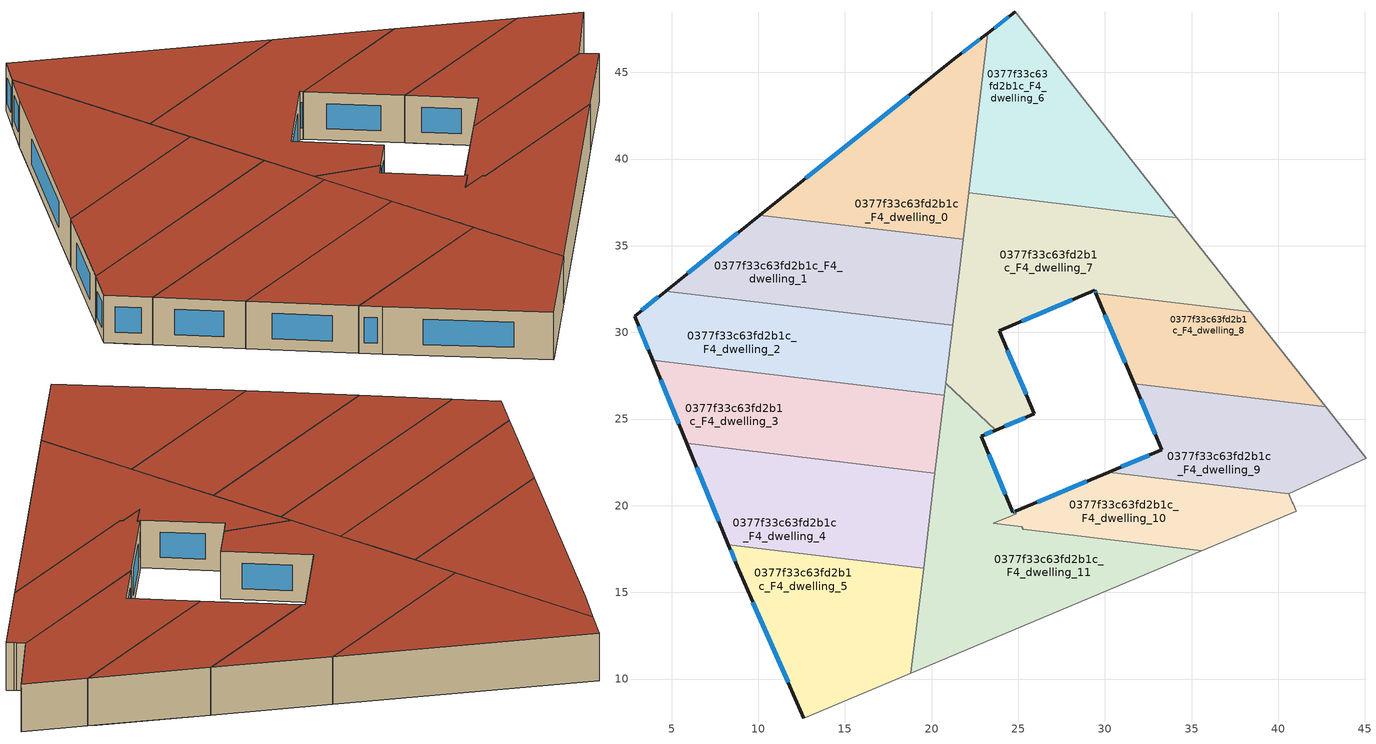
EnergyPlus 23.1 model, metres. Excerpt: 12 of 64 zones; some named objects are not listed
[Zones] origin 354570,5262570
0377f33c63fd2b1c_F4_dwelling_0
 floor to 0377f33c63fd2b1c_F3_dwelling_1 (EU_floor_Construction): 22.14,38.06 21.56,33.21 21.81,35.36 10.1,36.77 15.18,40.85 z12
 floor to 0377f33c63fd2b1c_F3_dwelling_0 (EU_floor_Construction): 23.24,47.27 22.14,38.06 15.18,40.85 21.3,45.78 z12
 wall outside (EU_wall_Construction): 23.24,47.27 21.3,45.78 10.1,36.77 z12:15
 wall to 0377f33c63fd2b1c_F4_dwelling_1 (EU_wall_Construction): 10.1,36.77 21.81,35.36 21.56,33.21 z12:15
 wall to 0377f33c63fd2b1c_F4_dwelling_6 (EU_wall_Construction): 22.14,38.07 23.24,47.27 z12:15
 wall to 0377f33c63fd2b1c_F4_dwelling_7 (EU_wall_Construction): 21.56,33.21 22.14,38.07 z12:15
 window (EU_Window_Construction): 18.67,43.66 12.73,38.88 / 22.79,46.92 21.76,46.13 z12.7:14.3
 roof outside (EU_roof_Construction): 21.56,33.21 23.24,47.27 21.3,45.78 10.1,36.77 21.81,35.36 z15
0377f33c63fd2b1c_F4_dwelling_1
 floor to 0377f33c63fd2b1c_F3_dwelling_2 (EU_floor_Construction): 21.4,31.87 21.22,30.4 8.32,31.95 5.51,33.07 9.79,36.52 z12
 floor to 0377f33c63fd2b1c_F3_dwelling_1 (EU_floor_Construction): 21.81,35.36 21.4,31.87 9.79,36.52 10.1,36.77 z12
 floor to 0377f33c63fd2b1c_F3_dwelling_3 (EU_floor_Construction): 8.32,31.95 4.66,32.39 5.51,33.07 z12
 wall outside (EU_wall_Construction): 10.1,36.77 4.66,32.39 z12:15
 wall to 0377f33c63fd2b1c_F4_dwelling_2 (EU_wall_Construction): 4.66,32.39 21.22,30.4 z12:15
 wall to 0377f33c63fd2b1c_F4_dwelling_7 (EU_wall_Construction): 21.22,30.4 21.56,33.21 z12:15
 window (EU_Window_Construction): 8.82,35.74 5.93,33.42 z12.7:14.3
 roof outside (EU_roof_Construction): 21.22,30.4 21.81,35.36 10.1,36.77 4.66,32.39 z15
0377f33c63fd2b1c_F4_dwelling_10
 floor to 0377f33c63fd2b1c_F3_dwelling_10 (EU_floor_Construction): 39.13,18.88 35.59,17.39 28.63,18.23 24.92,19.72 30.22,21.93 32.07,21.71 z12
 floor to 0377f33c63fd2b1c_F3_dwelling_11 (EU_floor_Construction): 28.63,18.23 25.28,18.63 25.21,18.79 23.57,18.99 24.62,19.42 24.62,19.43 24.89,19.54 24.83,19.68 24.92,19.72 z12
 floor to 0377f33c63fd2b1c_F3_dwelling_9 (EU_floor_Construction): 40.61,20.69 40.82,20.21 40.84,20.17 41.05,19.69 39.13,18.88 32.07,21.71 z12
 wall outside (EU_wall_Construction): 30.22,21.93 24.83,19.68 z12:15
 wall to 0377f33c63fd2b1c_F4_dwelling_11 (EU_wall_Construction): 24.83,19.68 24.89,19.54 24.62,19.43 / 24.62,19.42 23.57,18.99 / 23.56,18.99 25.21,18.79 25.28,18.63 35.59,17.39 z12:15
 wall to 0377f33c63fd2b1c_F4_dwelling_9 (EU_wall_Construction): 40.61,20.69 30.22,21.93 z12:15
 wall adiabatic (EU_wall_Construction): 35.59,17.39 41.05,19.69 40.87,20.1 40.82,20.21 40.61,20.69 z12:15
 window (EU_Window_Construction): 28.96,21.41 26.1,20.21 z12.7:14.3
 roof outside (EU_roof_Construction): 41.05,19.69 40.87,20.1 40.82,20.21 40.61,20.69 30.22,21.93 24.83,19.68 24.89,19.54 24.62,19.43 24.62,19.42 23.57,18.99 25.21,18.79 25.28,18.63 35.59,17.39 z15
0377f33c63fd2b1c_F4_dwelling_11
 floor to 0377f33c63fd2b1c_F3_dwelling_11 (EU_floor_Construction): 23.71,24.37 22.85,24.01 24.7,19.62 24.83,19.68 24.89,19.54 24.62,19.43 23.57,18.99 25.21,18.79 25.28,18.63 28.63,18.23 33.21,16.39 27.24,13.89 19.6,16.95 20.82,27.08 z12
 floor to 0377f33c63fd2b1c_F3_dwelling_12 (EU_floor_Construction): 27.24,13.89 18.81,10.35 19.6,16.95 z12
 floor to 0377f33c63fd2b1c_F3_dwelling_10 (EU_floor_Construction): 35.59,17.39 33.21,16.39 28.63,18.23 z12
 wall outside (EU_wall_Construction): 24.83,19.68 24.7,19.62 22.85,24.01 23.71,24.37 z12:15
 wall to 0377f33c63fd2b1c_F4_dwelling_7 (EU_wall_Construction): 23.71,24.37 20.82,27.08 z12:15
 wall adiabatic (EU_wall_Construction): 18.81,10.34 35.59,17.39 z12:15
 wall to 0377f33c63fd2b1c_F4_dwelling_5 (EU_wall_Construction): 19.54,16.39 18.81,10.34 z12:15
 wall to 0377f33c63fd2b1c_F4_dwelling_3 (EU_wall_Construction): 20.74,26.38 20.2,21.87 z12:15
 wall to 0377f33c63fd2b1c_F4_dwelling_4 (EU_wall_Construction): 20.19,21.87 19.54,16.39 z12:15
 wall to 0377f33c63fd2b1c_F4_dwelling_2 (EU_wall_Construction): 20.82,27.08 20.74,26.38 z12:15
 window (EU_Window_Construction): 23.05,24.09 23.51,24.28 / 24.26,20.65 23.28,22.98 / 24.8,19.67 24.73,19.64 z12.7:14.3
 roof outside (EU_roof_Construction): 35.59,17.39 25.28,18.63 25.21,18.79 23.56,18.99 24.62,19.42 24.89,19.54 24.83,19.68 24.7,19.62 22.85,24.01 23.71,24.37 20.82,27.08 18.81,10.34 z15
0377f33c63fd2b1c_F4_dwelling_2
 floor to 0377f33c63fd2b1c_F3_dwelling_3 (EU_floor_Construction): 20.54,27.05 20.29,26.43 6.87,28.04 3.49,29.4 2.86,30.94 4.66,32.39 8.32,31.95 z12
 floor to 0377f33c63fd2b1c_F3_dwelling_2 (EU_floor_Construction): 21.22,30.4 20.93,28.03 20.54,27.05 8.32,31.95 z12
 floor to 0377f33c63fd2b1c_F3_dwelling_4 (EU_floor_Construction): 6.87,28.04 3.9,28.4 3.49,29.4 z12
 floor to 0377f33c63fd2b1c_F3_dwelling_11 (EU_floor_Construction): 20.83,27.16 20.82,27.08 20.74,26.38 20.29,26.43 20.56,27.09 20.57,27.13 z12
 floor to 0377f33c63fd2b1c_F3_dwelling_7 (EU_floor_Construction): 20.93,28.02 20.83,27.16 20.57,27.13 z12
 wall outside (EU_wall_Construction): 4.66,32.39 2.86,30.94 3.9,28.4 z12:15
 wall to 0377f33c63fd2b1c_F4_dwelling_3 (EU_wall_Construction): 3.9,28.4 20.74,26.38 z12:15
 wall to 0377f33c63fd2b1c_F4_dwelling_7 (EU_wall_Construction): 20.82,27.08 21.22,30.4 z12:15
 window (EU_Window_Construction): 3.1,30.35 3.66,29 / 4.23,32.05 3.28,31.28 z12.7:14.3
 roof outside (EU_roof_Construction): 20.74,26.38 21.22,30.4 4.66,32.39 2.86,30.94 3.9,28.4 z15
0377f33c63fd2b1c_F4_dwelling_3
 floor to 0377f33c63fd2b1c_F3_dwelling_4 (EU_floor_Construction): 18.99,23.18 18.55,22.07 5.88,23.59 3.9,28.4 6.87,28.04 z12
 floor to 0377f33c63fd2b1c_F3_dwelling_3 (EU_floor_Construction): 20.29,26.43 18.99,23.18 6.87,28.04 z12
 floor to 0377f33c63fd2b1c_F3_dwelling_11 (EU_floor_Construction): 20.74,26.38 20.19,21.87 18.55,22.07 20.29,26.43 z12
 wall outside (EU_wall_Construction): 3.9,28.4 5.88,23.59 z12:15
 wall to 0377f33c63fd2b1c_F4_dwelling_4 (EU_wall_Construction): 5.88,23.59 20.2,21.87 z12:15
 window (EU_Window_Construction): 4.37,27.27 5.41,24.72 z12.7:14.3
 roof outside (EU_roof_Construction): 20.2,21.87 20.74,26.38 3.9,28.4 5.88,23.59 z15
0377f33c63fd2b1c_F4_dwelling_4
 floor to 0377f33c63fd2b1c_F3_dwelling_5 (EU_floor_Construction): 17.14,18.56 16.42,16.76 8.28,17.74 6.13,22.97 z12
 floor to 0377f33c63fd2b1c_F3_dwelling_11 (EU_floor_Construction): 20.19,21.87 19.6,16.95 16.92,18.02 18.55,22.07 z12
 floor to 0377f33c63fd2b1c_F3_dwelling_4 (EU_floor_Construction): 18.55,22.07 17.14,18.56 6.13,22.97 5.88,23.59 z12
 floor to 0377f33c63fd2b1c_F3_dwelling_12 (EU_floor_Construction): 19.6,16.95 19.54,16.39 16.42,16.76 16.92,18.02 z12
 wall outside (EU_wall_Construction): 5.88,23.59 8.28,17.74 z12:15
 wall to 0377f33c63fd2b1c_F4_dwelling_5 (EU_wall_Construction): 8.28,17.74 19.54,16.39 z12:15
 window (EU_Window_Construction): 6.44,22.22 7.72,19.11 z12.7:14.3
 roof outside (EU_roof_Construction): 19.54,16.39 20.2,21.87 5.88,23.59 8.28,17.74 z15
0377f33c63fd2b1c_F4_dwelling_5
 floor to 0377f33c63fd2b1c_F3_dwelling_5 (EU_floor_Construction): 16.42,16.76 12.84,7.84 12.63,7.75 8.79,16.5 8.28,17.74 z12
 floor to 0377f33c63fd2b1c_F3_dwelling_12 (EU_floor_Construction): 19.54,16.39 18.81,10.35 12.84,7.84 16.42,16.76 z12
 wall outside (EU_wall_Construction): 8.28,17.74 8.79,16.5 12.63,7.75 z12:15
 wall adiabatic (EU_wall_Construction): 12.63,7.75 18.81,10.34 z12:15
 window (EU_Window_Construction): 9.69,14.44 11.73,9.8 / 8.4,17.45 8.67,16.79 z12.7:14.3
 roof outside (EU_roof_Construction): 18.81,10.34 19.54,16.39 8.28,17.74 8.79,16.5 12.63,7.75 z15
0377f33c63fd2b1c_F4_dwelling_6
 floor to 0377f33c63fd2b1c_F3_dwelling_0 (EU_floor_Construction): 24.83,48.49 27.68,44.86 24.83,37.74 22.14,38.07 23.24,47.27 z12
 floor to 0377f33c63fd2b1c_F3_dwelling_6 (EU_floor_Construction): 27.68,44.86 34.15,36.63 24.83,37.74 z12
 wall outside (EU_wall_Construction): 24.83,48.49 23.24,47.27 z12:15
 wall to 0377f33c63fd2b1c_F4_dwelling_7 (EU_wall_Construction): 22.14,38.07 34.15,36.62 z12:15
 wall adiabatic (EU_wall_Construction): 34.15,36.62 24.83,48.49 z12:15
 window (EU_Window_Construction): 24.46,48.2 23.62,47.56 z12.7:14.3
 roof outside (EU_roof_Construction): 34.15,36.62 24.83,48.49 23.24,47.27 22.14,38.07 z15
0377f33c63fd2b1c_F4_dwelling_7
 floor to 0377f33c63fd2b1c_F3_dwelling_6 (EU_floor_Construction): 34.15,36.63 38.05,31.66 24.56,37.07 24.83,37.74 z12
 floor to 0377f33c63fd2b1c_F3_dwelling_7 (EU_floor_Construction): 38.05,31.66 38.43,31.18 29.48,32.26 29.41,32.42 23.9,30.11 24.9,27.75 20.83,27.16 20.93,28.02 24.56,37.07 z12
 floor to 0377f33c63fd2b1c_F3_dwelling_0 (EU_floor_Construction): 24.83,37.74 24.57,37.09 22.14,38.06 z12
 floor to 0377f33c63fd2b1c_F3_dwelling_1 (EU_floor_Construction): 24.57,37.09 22.32,31.49 21.39,31.87 21.58,33.4 21.56,33.21 22.14,38.06 z12
 floor to 0377f33c63fd2b1c_F3_dwelling_11 (EU_floor_Construction): 24.9,27.75 25.93,25.3 23.71,24.37 20.82,27.08 20.83,27.16 z12
 floor to 0377f33c63fd2b1c_F3_dwelling_2 (EU_floor_Construction): 22.32,31.49 20.93,28.03 21.4,31.87 z12
 wall outside (EU_wall_Construction): 23.71,24.37 25.93,25.3 23.9,30.11 29.41,32.42 29.48,32.26 z12:15
 wall adiabatic (EU_wall_Construction): 38.43,31.18 34.15,36.62 z12:15
 wall to 0377f33c63fd2b1c_F4_dwelling_8 (EU_wall_Construction): 29.48,32.26 38.43,31.18 z12:15
 window (EU_Window_Construction): 29.43,32.38 29.47,32.29 / 25.19,30.65 28.12,31.88 / 25.45,26.43 24.38,28.98 / 24.23,24.59 25.41,25.08 z12.7:14.3
 roof outside (EU_roof_Construction): 38.43,31.18 34.15,36.62 22.14,38.07 20.82,27.08 23.71,24.37 25.93,25.3 23.9,30.11 29.41,32.42 29.48,32.26 z15
0377f33c63fd2b1c_F4_dwelling_8
 floor to 0377f33c63fd2b1c_F3_dwelling_7 (EU_floor_Construction): 38.43,31.18 42.41,26.11 29.97,31.1 29.48,32.26 z12
 floor to 0377f33c63fd2b1c_F3_dwelling_8 (EU_floor_Construction): 42.41,26.11 42.74,25.7 31.68,27.03 29.97,31.1 z12
 wall outside (EU_wall_Construction): 29.48,32.26 31.68,27.03 z12:15
 wall adiabatic (EU_wall_Construction): 42.74,25.7 38.43,31.18 z12:15
 wall to 0377f33c63fd2b1c_F4_dwelling_9 (EU_wall_Construction): 31.68,27.03 42.74,25.7 z12:15
 window (EU_Window_Construction): 30,31.03 31.16,28.25 z12.7:14.3
 roof outside (EU_roof_Construction): 42.74,25.7 38.43,31.18 29.48,32.26 31.68,27.03 z15
0377f33c63fd2b1c_F4_dwelling_9
 floor to 0377f33c63fd2b1c_F3_dwelling_8 (EU_floor_Construction): 42.74,25.7 45.07,22.73 43.39,21.96 31.87,26.58 31.68,27.03 z12
 floor to 0377f33c63fd2b1c_F3_dwelling_9 (EU_floor_Construction): 43.39,21.96 40.61,20.69 32.07,21.71 30.85,22.2 33.28,23.21 31.87,26.58 z12
 floor to 0377f33c63fd2b1c_F3_dwelling_10 (EU_floor_Construction): 32.07,21.71 30.22,21.93 30.85,22.2 z12
 wall outside (EU_wall_Construction): 31.68,27.03 33.28,23.21 30.22,21.93 z12:15
 wall adiabatic (EU_wall_Construction): 40.61,20.69 45.07,22.73 42.74,25.7 z12:15
 window (EU_Window_Construction): 32.56,22.91 30.94,22.23 / 32.06,26.13 32.91,24.11 z12.7:14.3
 roof outside (EU_roof_Construction): 45.07,22.73 42.74,25.7 31.68,27.03 33.28,23.21 30.22,21.93 40.61,20.69 z15
[Building]
EU S2 Campaign: North Axis=0; Terrain=City; Solar Distribution=FullExterior
[Site:Location]
Budapest.Ferenc.Liszt.Intl.AP: Latitude=47.437; Longitude=19.256; Time Zone=1; Elevation=185
[SizingPeriod:WeatherFileDays]
AnnualSizingPeriod: Begin Month=1; Begin Day of Month=1; End Month=12; End Day of Month=31; Day of Week for Start Day=Monday; Use Weather File Daylight Saving Period=No; Use Weather File Rain and Snow Indicators=No
[MATERIAL]
EU_InternalMass_Material: Roughness=MediumRough; Thickness=0.1; Conductivity=1; Density=1800; Specific Heat=900; Thermal Absorptance=0.9; Solar Absorptance=0.7; Visible Absorptance=0.7
[MATERIAL:NOMASS] Roughness=MediumRough; Thermal Absorptance=0.9; Solar Absorptance=0.7; Visible Absorptance=0.7
Name | Thermal Resistance
EU_wall_NoMass | 0.832559
EU_roof_NoMass | 1.39638
EU_floor_NoMass | 0.872794
[WINDOWMATERIAL:SIMPLEGLAZINGSYSTEM]
EU_Window_SimpleGlazing: UFactor=2.79869; Solar Heat Gain Coefficient=0.75; Visible Transmittance=0.75
[CONSTRUCTION]
EU_wall_Construction: EU_wall_NoMass
EU_roof_Construction: EU_roof_NoMass
EU_floor_Construction: EU_floor_NoMass
EU_Window_Construction: EU_Window_SimpleGlazing
EU_InternalMass_Construction: EU_InternalMass_Material
[ZONE] Type=1; Multiplier=1; Ceiling Height=autocalculate; Floor Area=autocalculate; Part of Total Floor Area=Yes
Name | Volume
0377f33c63fd2b1c_F4_dwelling_0 | 213.479
0377f33c63fd2b1c_F4_dwelling_1 | 213.504
0377f33c63fd2b1c_F4_dwelling_10 | 142.439
0377f33c63fd2b1c_F4_dwelling_11 | 285.193
0377f33c63fd2b1c_F4_dwelling_2 | 213.457
0377f33c63fd2b1c_F4_dwelling_3 | 213.51
0377f33c63fd2b1c_F4_dwelling_4 | 213.478
0377f33c63fd2b1c_F4_dwelling_5 | 213.486
0377f33c63fd2b1c_F4_dwelling_6 | 213.477
0377f33c63fd2b1c_F4_dwelling_7 | 315.005
0377f33c63fd2b1c_F4_dwelling_8 | 149.002
0377f33c63fd2b1c_F4_dwelling_9 | 175.815
[INTERNALMASS] Construction=EU_InternalMass_Construction
Name | Zone or ZoneList | Surface Area
0377f33c63fd2b1c_F4_dwelling_0_EU_InternalMass | 0377f33c63fd2b1c_F4_dwelling_0 | 71.1616
0377f33c63fd2b1c_F4_dwelling_1_EU_InternalMass | 0377f33c63fd2b1c_F4_dwelling_1 | 71.168
0377f33c63fd2b1c_F4_dwelling_2_EU_InternalMass | 0377f33c63fd2b1c_F4_dwelling_2 | 71.1524
0377f33c63fd2b1c_F4_dwelling_3_EU_InternalMass | 0377f33c63fd2b1c_F4_dwelling_3 | 71.1701
0377f33c63fd2b1c_F4_dwelling_4_EU_InternalMass | 0377f33c63fd2b1c_F4_dwelling_4 | 71.1593
0377f33c63fd2b1c_F4_dwelling_5_EU_InternalMass | 0377f33c63fd2b1c_F4_dwelling_5 | 71.1619
0377f33c63fd2b1c_F4_dwelling_6_EU_InternalMass | 0377f33c63fd2b1c_F4_dwelling_6 | 71.1591
0377f33c63fd2b1c_F4_dwelling_7_EU_InternalMass | 0377f33c63fd2b1c_F4_dwelling_7 | 104.998
0377f33c63fd2b1c_F4_dwelling_8_EU_InternalMass | 0377f33c63fd2b1c_F4_dwelling_8 | 49.6673
0377f33c63fd2b1c_F4_dwelling_9_EU_InternalMass | 0377f33c63fd2b1c_F4_dwelling_9 | 58.6048
0377f33c63fd2b1c_F4_dwelling_10_EU_InternalMass | 0377f33c63fd2b1c_F4_dwelling_10 | 47.4818
0377f33c63fd2b1c_F4_dwelling_11_EU_InternalMass | 0377f33c63fd2b1c_F4_dwelling_11 | 95.0653
[OTHEREQUIPMENT] Fuel Type=Electricity; Design Level Calculation Method=Watts/Area; Power per Zone Floor Area=1; Fraction Latent=0; Fraction Radiant=0; Fraction Lost=0; Carbon Dioxide Generation Rate=0; EndUse Subcategory=EU_Step8_InternalGains
Name | Zone or ZoneList or Space or SpaceList | Schedule
EU_Step8_InternalGain_0377f33c63fd2b1c_F4_dwelling_0_f000 | 0377f33c63fd2b1c_F4_dwelling_0 | EU_Step8_GainSchedule_0377f33c63fd2b1c_F4_dwelling_0_f000
EU_Step8_InternalGain_0377f33c63fd2b1c_F4_dwelling_1_f000 | 0377f33c63fd2b1c_F4_dwelling_1 | EU_Step8_GainSchedule_0377f33c63fd2b1c_F4_dwelling_1_f000
EU_Step8_InternalGain_0377f33c63fd2b1c_F4_dwelling_2_f000 | 0377f33c63fd2b1c_F4_dwelling_2 | EU_Step8_GainSchedule_0377f33c63fd2b1c_F4_dwelling_2_f000
EU_Step8_InternalGain_0377f33c63fd2b1c_F4_dwelling_3_f000 | 0377f33c63fd2b1c_F4_dwelling_3 | EU_Step8_GainSchedule_0377f33c63fd2b1c_F4_dwelling_3_f000
EU_Step8_InternalGain_0377f33c63fd2b1c_F4_dwelling_4_f000 | 0377f33c63fd2b1c_F4_dwelling_4 | EU_Step8_GainSchedule_0377f33c63fd2b1c_F4_dwelling_4_f000
EU_Step8_InternalGain_0377f33c63fd2b1c_F4_dwelling_5_f000 | 0377f33c63fd2b1c_F4_dwelling_5 | EU_Step8_GainSchedule_0377f33c63fd2b1c_F4_dwelling_5_f000
EU_Step8_InternalGain_0377f33c63fd2b1c_F4_dwelling_6_f000 | 0377f33c63fd2b1c_F4_dwelling_6 | EU_Step8_GainSchedule_0377f33c63fd2b1c_F4_dwelling_6_f000
EU_Step8_InternalGain_0377f33c63fd2b1c_F4_dwelling_7_f000 | 0377f33c63fd2b1c_F4_dwelling_7 | EU_Step8_GainSchedule_0377f33c63fd2b1c_F4_dwelling_7_f000
EU_Step8_InternalGain_0377f33c63fd2b1c_F4_dwelling_8_f000 | 0377f33c63fd2b1c_F4_dwelling_8 | EU_Step8_GainSchedule_0377f33c63fd2b1c_F4_dwelling_8_f000
EU_Step8_InternalGain_0377f33c63fd2b1c_F4_dwelling_9_f000 | 0377f33c63fd2b1c_F4_dwelling_9 | EU_Step8_GainSchedule_0377f33c63fd2b1c_F4_dwelling_9_f000
EU_Step8_InternalGain_0377f33c63fd2b1c_F4_dwelling_10_f000 | 0377f33c63fd2b1c_F4_dwelling_10 | EU_Step8_GainSchedule_0377f33c63fd2b1c_F4_dwelling_10_f000
EU_Step8_InternalGain_0377f33c63fd2b1c_F4_dwelling_11_f000 | 0377f33c63fd2b1c_F4_dwelling_11 | EU_Step8_GainSchedule_0377f33c63fd2b1c_F4_dwelling_11_f000
[ZONEVENTILATION:DESIGNFLOWRATE] Schedule=EU_AlwaysOn; Design Flow Rate Calculation Method=AirChanges/Hour; Air Changes per Hour=0.475469; Ventilation Type=Natural; Fan Pressure Rise=0; Fan Total Efficiency=1; Constant Term Coefficient=1; Temperature Term Coefficient=0; Velocity Term Coefficient=0; Velocity Squared Term Coefficient=0; Minimum Indoor Temperature=-100; Maximum Indoor Temperature=100; Delta Temperature=-100; Minimum Outdoor Temperature=-100; Maximum Outdoor Temperature=100; Maximum Wind Speed=40
Name | Zone or ZoneList or Space or SpaceList
EU_ConstantAir_0377f33c63fd2b1c_F4_dwelling_0 | 0377f33c63fd2b1c_F4_dwelling_0
EU_ConstantAir_0377f33c63fd2b1c_F4_dwelling_1 | 0377f33c63fd2b1c_F4_dwelling_1
EU_ConstantAir_0377f33c63fd2b1c_F4_dwelling_2 | 0377f33c63fd2b1c_F4_dwelling_2
EU_ConstantAir_0377f33c63fd2b1c_F4_dwelling_3 | 0377f33c63fd2b1c_F4_dwelling_3
EU_ConstantAir_0377f33c63fd2b1c_F4_dwelling_4 | 0377f33c63fd2b1c_F4_dwelling_4
EU_ConstantAir_0377f33c63fd2b1c_F4_dwelling_5 | 0377f33c63fd2b1c_F4_dwelling_5
EU_ConstantAir_0377f33c63fd2b1c_F4_dwelling_6 | 0377f33c63fd2b1c_F4_dwelling_6
EU_ConstantAir_0377f33c63fd2b1c_F4_dwelling_7 | 0377f33c63fd2b1c_F4_dwelling_7
EU_ConstantAir_0377f33c63fd2b1c_F4_dwelling_8 | 0377f33c63fd2b1c_F4_dwelling_8
EU_ConstantAir_0377f33c63fd2b1c_F4_dwelling_9 | 0377f33c63fd2b1c_F4_dwelling_9
EU_ConstantAir_0377f33c63fd2b1c_F4_dwelling_10 | 0377f33c63fd2b1c_F4_dwelling_10
EU_ConstantAir_0377f33c63fd2b1c_F4_dwelling_11 | 0377f33c63fd2b1c_F4_dwelling_11
[HVACTEMPLATE:ZONE:IDEALLOADSAIRSYSTEM] System Availability Schedule=EU_AlwaysOn; Maximum Heating Supply Air Temperature=50; Minimum Cooling Supply Air Temperature=13; Maximum Heating Supply Air Humidity Ratio=0.0156; Minimum Cooling Supply Air Humidity Ratio=0.0077; Heating Limit=NoLimit; Cooling Limit=NoLimit; Heating Availability Schedule=EU_AlwaysOn; Cooling Availability Schedule=EU_CoolingOff; Dehumidification Control Type=ConstantSensibleHeatRatio; Cooling Sensible Heat Ratio=0.7; Dehumidification Setpoint=60; Humidification Control Type=None; Humidification Setpoint=30; Outdoor Air Method=None; Outdoor Air Flow Rate per Person=0.00944; Outdoor Air Flow Rate per Zone Floor Area=0; Outdoor Air Flow Rate per Zone=0; Demand Controlled Ventilation Type=None; Outdoor Air Economizer Type=NoEconomizer; Heat Recovery Type=None; Sensible Heat Recovery Effectiveness=0.7; Latent Heat Recovery Effectiveness=0.65
Name | Template Thermostat
0377f33c63fd2b1c_F4_dwelling_0 | EU_HeatOnly_0377f33c63fd2b1c_F4_dwelling_0
0377f33c63fd2b1c_F4_dwelling_1 | EU_HeatOnly_0377f33c63fd2b1c_F4_dwelling_1
0377f33c63fd2b1c_F4_dwelling_2 | EU_HeatOnly_0377f33c63fd2b1c_F4_dwelling_2
0377f33c63fd2b1c_F4_dwelling_3 | EU_HeatOnly_0377f33c63fd2b1c_F4_dwelling_3
0377f33c63fd2b1c_F4_dwelling_4 | EU_HeatOnly_0377f33c63fd2b1c_F4_dwelling_4
0377f33c63fd2b1c_F4_dwelling_5 | EU_HeatOnly_0377f33c63fd2b1c_F4_dwelling_5
0377f33c63fd2b1c_F4_dwelling_6 | EU_HeatOnly_0377f33c63fd2b1c_F4_dwelling_6
0377f33c63fd2b1c_F4_dwelling_7 | EU_HeatOnly_0377f33c63fd2b1c_F4_dwelling_7
0377f33c63fd2b1c_F4_dwelling_8 | EU_HeatOnly_0377f33c63fd2b1c_F4_dwelling_8
0377f33c63fd2b1c_F4_dwelling_9 | EU_HeatOnly_0377f33c63fd2b1c_F4_dwelling_9
0377f33c63fd2b1c_F4_dwelling_10 | EU_HeatOnly_0377f33c63fd2b1c_F4_dwelling_10
0377f33c63fd2b1c_F4_dwelling_11 | EU_HeatOnly_0377f33c63fd2b1c_F4_dwelling_11
[SIZING:ZONE] Zone Cooling Design Supply Air Temperature Input Method=SupplyAirTemperature; Zone Cooling Design Supply Air Temperature=13; Zone Heating Design Supply Air Temperature Input Method=SupplyAirTemperature; Zone Heating Design Supply Air Temperature=50; Zone Cooling Design Supply Air Humidity Ratio=0.008; Zone Heating Design Supply Air Humidity Ratio=0.008; Cooling Design Air Flow Method=DesignDay; Cooling Design Air Flow Rate=0; Cooling Minimum Air Flow per Zone Floor Area=0.000762; Cooling Minimum Air Flow=0; Cooling Minimum Air Flow Fraction=0.2; Heating Design Air Flow Method=DesignDay; Heating Design Air Flow Rate=0; Heating Maximum Air Flow per Zone Floor Area=0.002032; Heating Maximum Air Flow=0.141576; Heating Maximum Air Flow Fraction=0.3; Account for Dedicated Outdoor Air System=No; Dedicated Outdoor Air System Control Strategy=NeutralSupplyAir; Dedicated Outdoor Air Low Setpoint Temperature for Design=autosize; Dedicated Outdoor Air High Setpoint Temperature for Design=autosize; Zone Load Sizing Method=Sensible Load Only No Latent Load; Zone Latent Cooling Design Supply Air Humidity Ratio Input Method=HumidityRatioDifference; Zone Cooling Design Supply Air Humidity Ratio Difference=0.005; Zone Latent Heating Design Supply Air Humidity Ratio Input Method=HumidityRatioDifference; Zone Humidification Design Supply Air Humidity Ratio Difference=0.005
0377f33c63fd2b1c_F4_dwelling_0; 0377f33c63fd2b1c_F4_dwelling_1; 0377f33c63fd2b1c_F4_dwelling_2; 0377f33c63fd2b1c_F4_dwelling_3; 0377f33c63fd2b1c_F4_dwelling_4; 0377f33c63fd2b1c_F4_dwelling_5; 0377f33c63fd2b1c_F4_dwelling_6; 0377f33c63fd2b1c_F4_dwelling_7; 0377f33c63fd2b1c_F4_dwelling_8; 0377f33c63fd2b1c_F4_dwelling_9; 0377f33c63fd2b1c_F4_dwelling_10; 0377f33c63fd2b1c_F4_dwelling_11
[SCHEDULE:CONSTANT]
Name | Hourly Value
EU_AlwaysOn | 1
EU_CoolingOff | 0
[SCHEDULE:FILE] Column Number=1; Rows to Skip at Top=0; Number of Hours of Data=8760; Column Separator=Comma; Interpolate to Timestep=No; Minutes per Item=60; Adjust Schedule for Daylight Savings=Yes
Name | File
EU_Step8_GainSchedule_0377f33c63fd2b1c_F4_dwelling_0_f000 | ../../schedules/0377f33c63fd2b1c/0377f33c63fd2b1c_F4_dwelling_0_f000_gain.csv
EU_Step8_GainSchedule_0377f33c63fd2b1c_F4_dwelling_1_f000 | ../../schedules/0377f33c63fd2b1c/0377f33c63fd2b1c_F4_dwelling_1_f000_gain.csv
EU_Step8_GainSchedule_0377f33c63fd2b1c_F4_dwelling_2_f000 | ../../schedules/0377f33c63fd2b1c/0377f33c63fd2b1c_F4_dwelling_2_f000_gain.csv
EU_Step8_GainSchedule_0377f33c63fd2b1c_F4_dwelling_3_f000 | ../../schedules/0377f33c63fd2b1c/0377f33c63fd2b1c_F4_dwelling_3_f000_gain.csv
EU_Step8_GainSchedule_0377f33c63fd2b1c_F4_dwelling_4_f000 | ../../schedules/0377f33c63fd2b1c/0377f33c63fd2b1c_F4_dwelling_4_f000_gain.csv
EU_Step8_GainSchedule_0377f33c63fd2b1c_F4_dwelling_5_f000 | ../../schedules/0377f33c63fd2b1c/0377f33c63fd2b1c_F4_dwelling_5_f000_gain.csv
EU_Step8_GainSchedule_0377f33c63fd2b1c_F4_dwelling_6_f000 | ../../schedules/0377f33c63fd2b1c/0377f33c63fd2b1c_F4_dwelling_6_f000_gain.csv
EU_Step8_GainSchedule_0377f33c63fd2b1c_F4_dwelling_7_f000 | ../../schedules/0377f33c63fd2b1c/0377f33c63fd2b1c_F4_dwelling_7_f000_gain.csv
EU_Step8_GainSchedule_0377f33c63fd2b1c_F4_dwelling_8_f000 | ../../schedules/0377f33c63fd2b1c/0377f33c63fd2b1c_F4_dwelling_8_f000_gain.csv
EU_Step8_GainSchedule_0377f33c63fd2b1c_F4_dwelling_9_f000 | ../../schedules/0377f33c63fd2b1c/0377f33c63fd2b1c_F4_dwelling_9_f000_gain.csv
EU_Step8_GainSchedule_0377f33c63fd2b1c_F4_dwelling_10_f000 | ../../schedules/0377f33c63fd2b1c/0377f33c63fd2b1c_F4_dwelling_10_f000_gain.csv
EU_Step8_GainSchedule_0377f33c63fd2b1c_F4_dwelling_11_f000 | ../../schedules/0377f33c63fd2b1c/0377f33c63fd2b1c_F4_dwelling_11_f000_gain.csv
